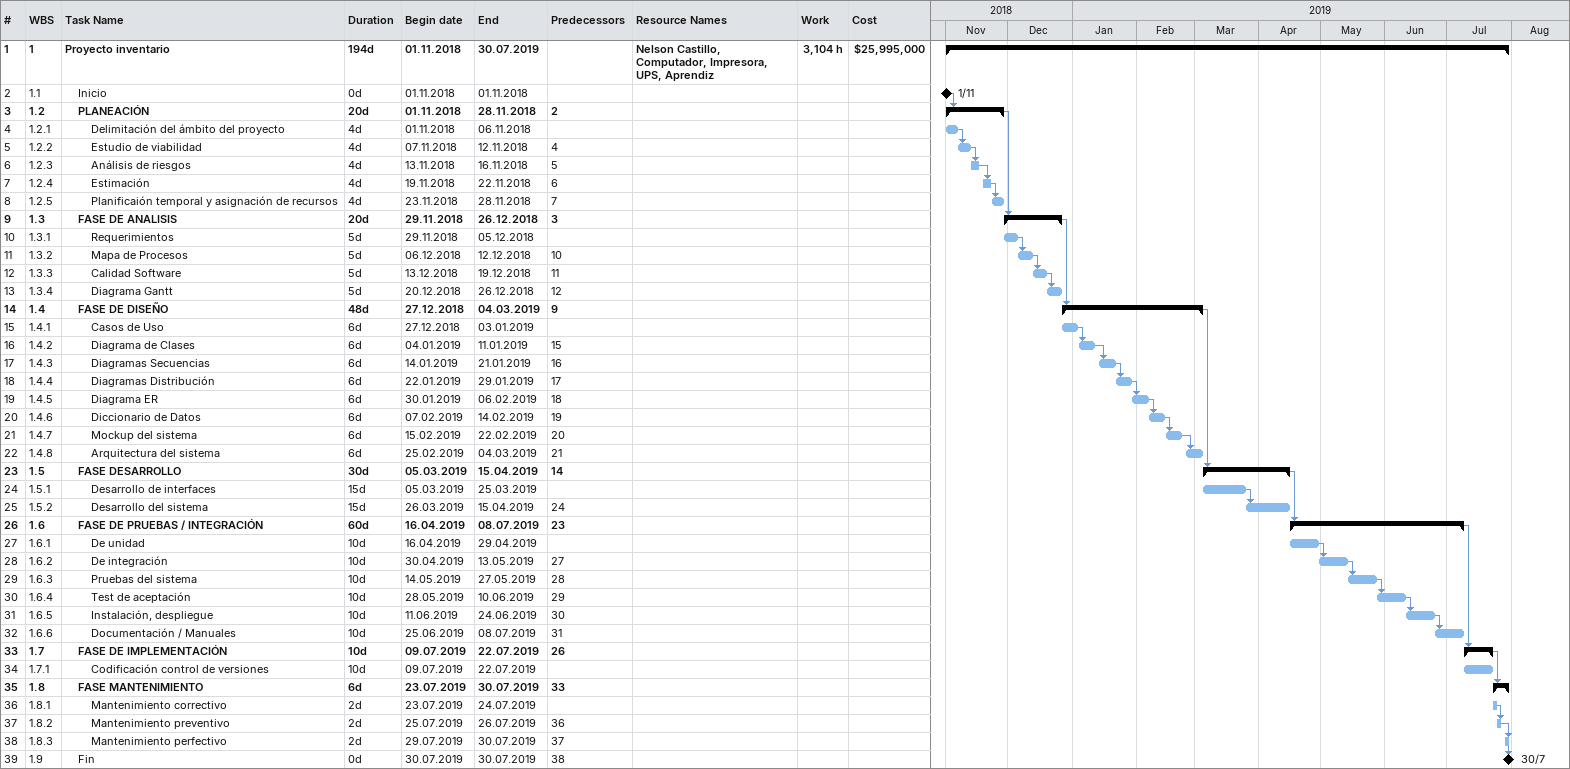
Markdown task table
| ID | WBS | Task | Duration | Start | Finish | Predecessors | Resources | Work (h) | Cost ($) |
|---|---|---|---|---|---|---|---|---|---|
| 1 | 1 | **Proyecto inventario** | 194d | 2018-11-01 | 2019-07-30 |  | Nelson Castillo, Computador, Impresora, UPS, Aprendiz | 3104 | 25995000 |
| 2 | 1.1 | Inicio | 0d | 2018-11-01 | 2018-11-01 |  |  |  |  |
| 3 | 1.2 | **PLANEACIÓN** | 20d | 2018-11-01 | 2018-11-28 | 2 |  |  |  |
| 4 | 1.2.1 | Delimitación del ámbito del proyecto | 4d | 2018-11-01 | 2018-11-06 |  |  |  |  |
| 5 | 1.2.2 | Estudio de viabilidad | 4d | 2018-11-07 | 2018-11-12 | 4 |  |  |  |
| 6 | 1.2.3 | Análisis de riesgos | 4d | 2018-11-13 | 2018-11-16 | 5 |  |  |  |
| 7 | 1.2.4 | Estimación | 4d | 2018-11-19 | 2018-11-22 | 6 |  |  |  |
| 8 | 1.2.5 | Planificaión temporal y asignación de recursos | 4d | 2018-11-23 | 2018-11-28 | 7 |  |  |  |
| 9 | 1.3 | **FASE DE ANALISIS** | 20d | 2018-11-29 | 2018-12-26 | 3 |  |  |  |
| 10 | 1.3.1 | Requerimientos | 5d | 2018-11-29 | 2018-12-05 |  |  |  |  |
| 11 | 1.3.2 | Mapa de Procesos | 5d | 2018-12-06 | 2018-12-12 | 10 |  |  |  |
| 12 | 1.3.3 | Calidad Software | 5d | 2018-12-13 | 2018-12-19 | 11 |  |  |  |
| 13 | 1.3.4 | Diagrama Gantt | 5d | 2018-12-20 | 2018-12-26 | 12 |  |  |  |
| 14 | 1.4 | **FASE DE DISEÑO** | 48d | 2018-12-27 | 2019-03-04 | 9 |  |  |  |
| 15 | 1.4.1 | Casos de Uso | 6d | 2018-12-27 | 2019-01-03 |  |  |  |  |
| 16 | 1.4.2 | Diagrama de Clases | 6d | 2019-01-04 | 2019-01-11 | 15 |  |  |  |
| 17 | 1.4.3 | Diagramas Secuencias | 6d | 2019-01-14 | 2019-01-21 | 16 |  |  |  |
| 18 | 1.4.4 | Diagramas Distribución | 6d | 2019-01-22 | 2019-01-29 | 17 |  |  |  |
| 19 | 1.4.5 | Diagrama ER | 6d | 2019-01-30 | 2019-02-06 | 18 |  |  |  |
| 20 | 1.4.6 | Diccionario de Datos | 6d | 2019-02-07 | 2019-02-14 | 19 |  |  |  |
| 21 | 1.4.7 | Mockup del sistema | 6d | 2019-02-15 | 2019-02-22 | 20 |  |  |  |
| 22 | 1.4.8 | Arquitectura del sistema | 6d | 2019-02-25 | 2019-03-04 | 21 |  |  |  |
| 23 | 1.5 | **FASE DESARROLLO** | 30d | 2019-03-05 | 2019-04-15 | 14 |  |  |  |
| 24 | 1.5.1 | Desarrollo de interfaces | 15d | 2019-03-05 | 2019-03-25 |  |  |  |  |
| 25 | 1.5.2 | Desarrollo del sistema | 15d | 2019-03-26 | 2019-04-15 | 24 |  |  |  |
| 26 | 1.6 | **FASE DE PRUEBAS / INTEGRACIÓN** | 60d | 2019-04-16 | 2019-07-08 | 23 |  |  |  |
| 27 | 1.6.1 | De unidad | 10d | 2019-04-16 | 2019-04-29 |  |  |  |  |
| 28 | 1.6.2 | De integración | 10d | 2019-04-30 | 2019-05-13 | 27 |  |  |  |
| 29 | 1.6.3 | Pruebas del sistema | 10d | 2019-05-14 | 2019-05-27 | 28 |  |  |  |
| 30 | 1.6.4 | Test de aceptación | 10d | 2019-05-28 | 2019-06-10 | 29 |  |  |  |
| 31 | 1.6.5 | Instalación, despliegue | 10d | 2019-06-11 | 2019-06-24 | 30 |  |  |  |
| 32 | 1.6.6 | Documentación / Manuales | 10d | 2019-06-25 | 2019-07-08 | 31 |  |  |  |
| 33 | 1.7 | **FASE DE IMPLEMENTACIÓN** | 10d | 2019-07-09 | 2019-07-22 | 26 |  |  |  |
| 34 | 1.7.1 | Codificación control de versiones | 10d | 2019-07-09 | 2019-07-22 |  |  |  |  |
| 35 | 1.8 | **FASE MANTENIMIENTO** | 6d | 2019-07-23 | 2019-07-30 | 33 |  |  |  |
| 36 | 1.8.1 | Mantenimiento correctivo | 2d | 2019-07-23 | 2019-07-24 |  |  |  |  |
| 37 | 1.8.2 | Mantenimiento preventivo | 2d | 2019-07-25 | 2019-07-26 | 36 |  |  |  |
| 38 | 1.8.3 | Mantenimiento perfectivo | 2d | 2019-07-29 | 2019-07-30 | 37 |  |  |  |
| 39 | 1.9 | Fin | 0d | 2019-07-30 | 2019-07-30 | 38 |  |  |  |
